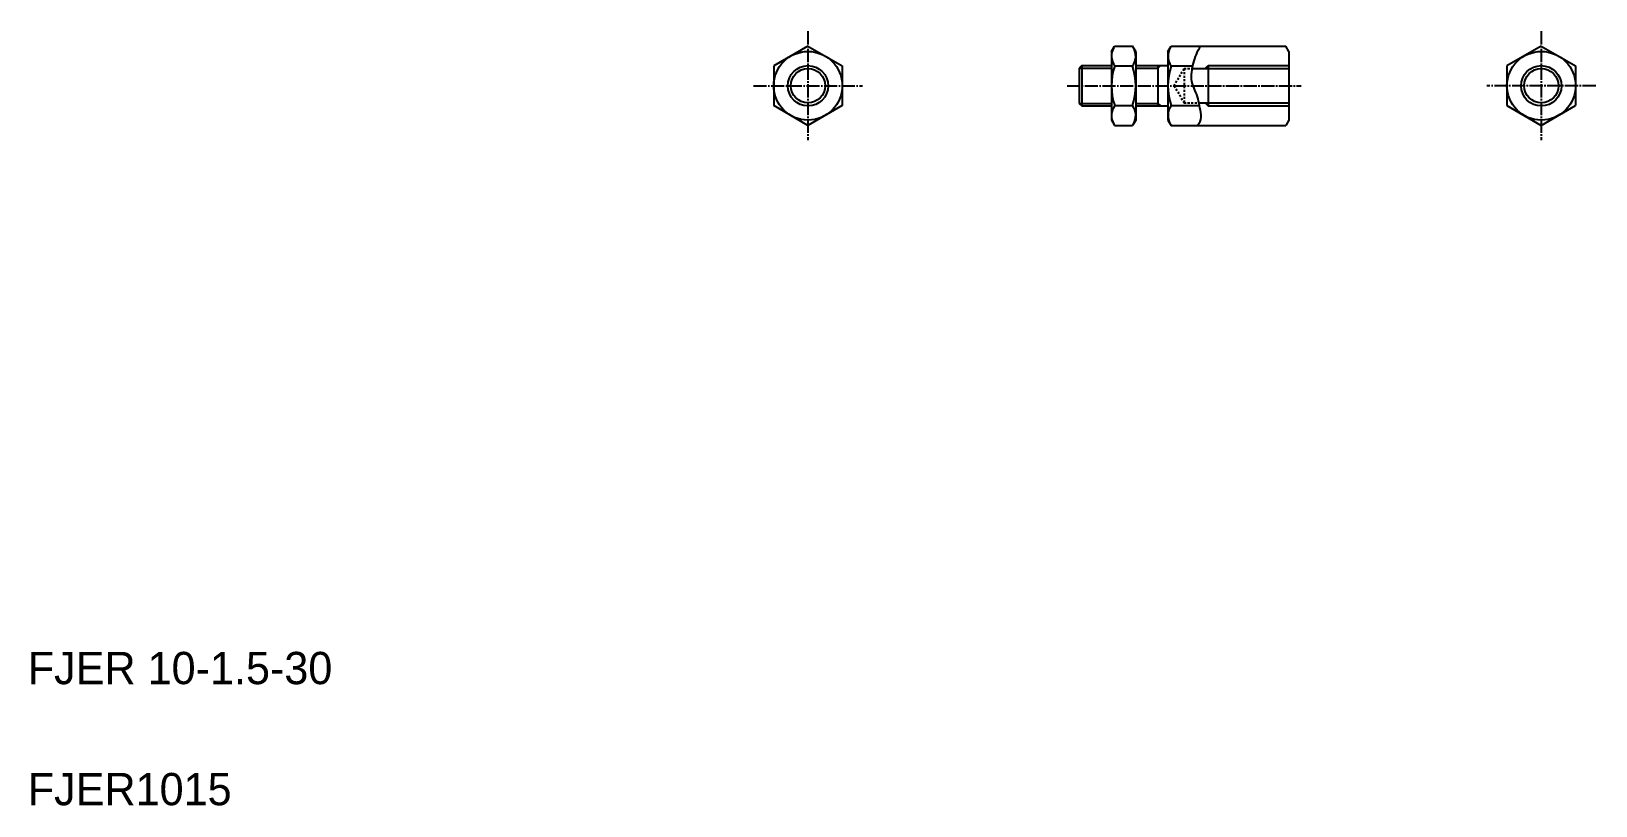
# Model space of a CAD drawing. Extents: x 21 to 409, y 20 to 212.
import ezdxf

# ---------------------------------------------------------------- set-up
doc = ezdxf.new("R2010")
doc.units = 0
doc.header["$LTSCALE"] = 0.25
doc.linetypes.add('CENTER', pattern=[17.5, 13, -1.5, 1.5, -1.5])
doc.linetypes.add('DASHED', pattern=[3.5, 2, -1.5])
doc.layers.get('0').update_dxf_attribs({"linetype": 'CONTINUOUS'})
doc.layers.add('CENTER', color=1, linetype='CENTER')

msp = doc.modelspace()

# ---------------------------------------------------------------- linework, layer by layer
for p, q in [((213.43, 208.09), (204.93, 203.19)), ((213.43, 208.09), (221.93, 203.19)), ((288.69, 206.78), (289.45, 208.09)), ((288.69, 206.78), (288.69, 189.78)), ((289.45, 208.09), (293.93, 208.09)), ((294.69, 206.78), (293.93, 208.09)), ((294.69, 206.78), (294.69, 189.78)), ((302.69, 206.78), (303.45, 208.09)), ((302.69, 206.78), (302.69, 189.78)), ((303.45, 208.09), (331.93, 208.09)), ((332.69, 206.78), (331.93, 208.09)), ((332.69, 206.78), (332.69, 189.78)), ((395.23, 208.09), (386.73, 203.19)), ((395.23, 208.09), (403.73, 203.19)), ((204.93, 203.19), (204.93, 193.37)), ((221.93, 203.19), (221.93, 193.37)), ((281.31, 203.28), (280.69, 202.65)), ((280.69, 202.65), (280.69, 193.9)), ((281.31, 203.28), (281.31, 193.28)), ((281.31, 203.28), (288.69, 203.28)), ((289.47, 203.19), (293.91, 203.19)), ((294.69, 203.28), (302.69, 203.28)), ((300.19, 203.28), (300.19, 193.28)), ((302.69, 202.53), (302.69, 202.53)), ((303.47, 203.19), (308.85, 203.19)), ((308.71, 202.53), (332.69, 202.53)), ((312.69, 203.28), (312.69, 193.28)), ((386.73, 203.19), (386.73, 193.37)), ((403.73, 203.19), (403.73, 193.37)), ((302.69, 198.28), (302.69, 198.28)), ((310.38, 194.03), (332.69, 194.03)), ((213.43, 188.46), (204.93, 193.37)), ((221.93, 193.37), (213.43, 188.46)), ((280.69, 193.9), (281.31, 193.28)), ((281.31, 193.28), (288.69, 193.28)), ((289.47, 193.37), (293.91, 193.37)), ((294.69, 193.28), (302.69, 193.28)), ((303.47, 193.37), (310.51, 193.37)), ((386.73, 193.37), (395.23, 188.46)), ((395.23, 188.46), (403.73, 193.37)), ((288.69, 189.78), (289.45, 188.46)), ((289.45, 188.46), (293.93, 188.46)), ((294.69, 189.78), (293.93, 188.46)), ((302.69, 189.78), (303.45, 188.46)), ((303.45, 188.46), (331.93, 188.46)), ((332.69, 189.78), (331.93, 188.46))]:
    msp.add_line(p, q)
at = {"color": 3}
for p, q in [((280.69, 202.65), (288.69, 202.65)), ((294.69, 202.65), (300.19, 202.65)), ((300.19, 202.65), (300.81, 203.28)), ((311.94, 202.53), (312.69, 203.28)), ((312.69, 203.28), (332.69, 203.28)), ((311.94, 194.03), (312.69, 193.28)), ((280.69, 193.9), (288.69, 193.9)), ((294.69, 193.9), (300.19, 193.9)), ((300.19, 193.9), (300.81, 193.28)), ((312.69, 193.28), (332.69, 193.28))]:
    msp.add_line(p, q, dxfattribs=at)
at = {"color": 3, "linetype": 'DASHED'}
for p, q in [((304.23, 198.28), (306.69, 202.53)), ((306.69, 202.53), (308.71, 202.53)), ((306.69, 202.53), (306.69, 194.03)), ((304.23, 198.28), (306.69, 194.03)), ((306.69, 194.03), (310.38, 194.03))]:
    msp.add_line(p, q, dxfattribs=at)
at = {"color": 3}
msp.add_lwpolyline([(310.01, 188.46, 0.179099), (310.91, 190.52, 0.046137), (310.62, 192.79, 0.021091), (310.15, 195.03, 0.041634), (309.37, 197.18, -0.05423), (308.63, 199.34, -0.074956), (308.57, 201.62, -0.035903), (309.02, 203.87, -0.031657), (309.74, 206.04, -0.038565), (310.75, 208.09)], format="xyb", dxfattribs=at)
for centre, radius in [((213.43, 198.28), 8.5), ((395.23, 198.28), 8.5), ((213.43, 198.28), 5), ((395.23, 198.28), 4.25)]:
    msp.add_circle(centre, radius)
for centre, radius in [((213.43, 198.28), 4.25), ((395.23, 198.28), 5)]:
    msp.add_circle(centre, radius, dxfattribs=at)
for centre, radius, start, end in [((292.94, 205.64), 4.25, 150, 215.2644), ((290.44, 205.64), 4.25, 324.7356, 30), ((306.94, 205.64), 4.25, 150, 215.2644), ((304.52, 198.28), 15.83, 161.9403, 198.0597), ((278.86, 198.28), 15.83, 341.9403, 18.0597), ((318.52, 198.28), 15.83, 161.9403, 198.0597), ((292.94, 190.92), 4.25, 144.7356, 210), ((290.44, 190.92), 4.25, 330, 35.2644), ((306.94, 190.92), 4.25, 144.7356, 210)]:
    msp.add_arc(centre, radius, start, end)
at = {"layer": 'CENTER', "color": 1, "linetype": 'CENTER'}
for p, q in [((213.43, 211.78), (213.43, 184.78)), ((395.23, 211.78), (395.23, 184.78)), ((199.93, 198.28), (226.93, 198.28)), ((277.69, 198.28), (335.69, 198.28)), ((408.73, 198.28), (381.73, 198.28))]:
    msp.add_line(p, q, dxfattribs=at)

# ---------------------------------------------------------------- texts
for s, p in [('FJER 10-1.5-30', (20, 50)), ('FJER1015', (20, 20))]:
    msp.add_text(s, height=8).set_placement(p)

doc.saveas('drawing.dxf')
